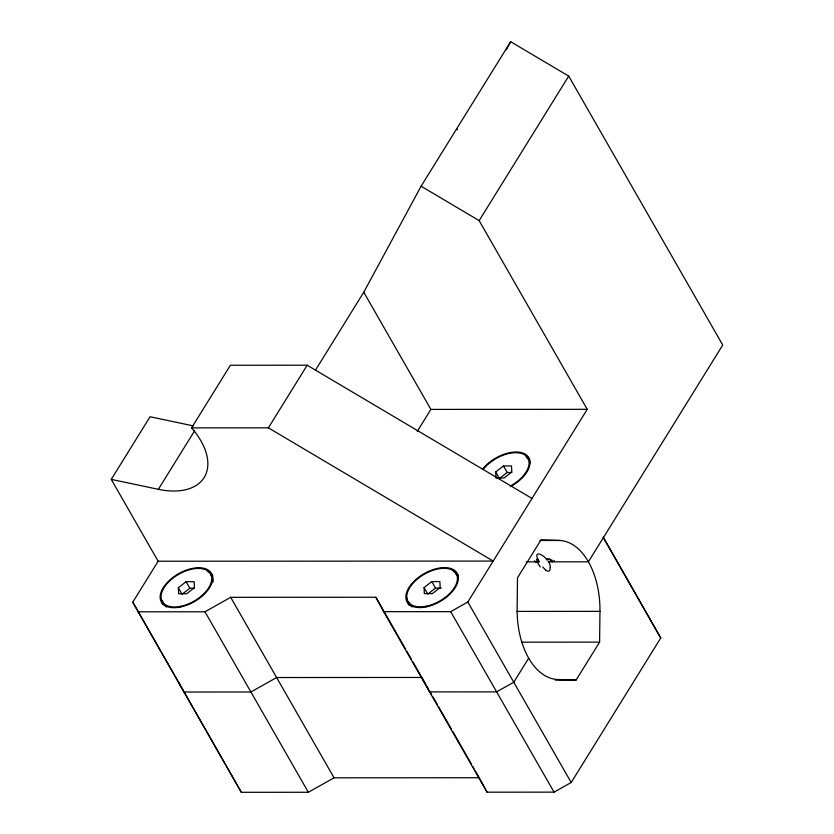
<?xml version="1.0" encoding="UTF-8"?>
<svg xmlns="http://www.w3.org/2000/svg" width="834" height="834" viewBox="0 0 834 834"><rect width="100%" height="100%" fill="white"/><g stroke="black" fill="none" stroke-linecap="round" stroke-linejoin="round"><path stroke-width="1.25" d="M599.604 642.128L599.959 611.364A69.524 41.419 90 0 0 559.353 540.463L541.026 539.848L517.487 577.826L517.132 608.591A69.524 41.419 90 0 0 557.737 679.491L576.065 680.106L599.604 642.128L521.677 642.17M315.356 370.338L363.77 292.223L421.097 186.211L510.658 41.7L568.715 76.102L722.734 345.036L588.397 561.803L548.126 561.824A14.949 8.319 -29.8 0 0 551.17 560.74M506.321 49.717L510.658 41.7M111.266 479.383L158.356 489.318A69.524 40.282 31.8 0 0 191.58 427.873L268.381 427.842L493.196 561.074L158.147 561.23L111.266 479.383L150.068 416.76L193.342 425.893M191.58 427.873L230.392 365.25L307.193 365.219L532.009 498.451M158.356 489.318L194.437 431.084M603.284 537.106L660.747 637.989L571.196 782.511L554.057 792.144L487.046 792.175L479.248 777.736L334.059 777.809L308.34 792.269L241.328 792.3L132.762 602.179L158.147 561.23M268.381 427.842L307.193 365.219M137.964 611.812L204.976 611.781L230.684 597.321L375.873 597.248L383.671 611.687L450.683 611.656L467.822 602.012L587.24 409.327L479.164 220.624L568.715 76.102M417.24 431.407L430.876 409.411L587.24 409.327M528.693 658.151L513.765 682.233L496.626 691.876L429.614 691.907L421.816 677.458L276.627 677.531L250.919 691.991L183.907 692.032L178.705 682.4M178.34 587.709L186.097 581.684L194.155 581.684L194.458 587.699L186.691 593.725L178.632 593.735L178.34 587.709L182.073 594.225L189.829 588.21L194.437 588.199M495.698 471.981L503.455 465.956L511.513 465.956L511.815 471.971L504.049 477.997L495.99 477.997L495.698 471.981L499.43 478.497L507.187 472.471L511.795 472.471M424.047 587.595L431.803 581.569L439.872 581.559L440.164 587.584L432.408 593.61L424.35 593.61L424.047 587.595L427.779 594.11L435.536 588.085L441.301 588.085M539.869 540.474L559.353 540.463M526.244 561.835L539.317 561.835A14.949 8.319 -29.8 0 1 536.877 559.864M516.84 611.405L599.959 611.364M555.288 680.117L576.065 680.106M421.097 186.211L479.164 220.624M545.676 570.049L546.239 570.456A3.013 1.991 39.3 0 0 549.585 570.623L549.783 570.195A6.609 4.41 35 0 0 550.013 569.612L550.096 567.318M542.757 566.995L545.144 569.601A6.849 4.191 40.1 0 0 545.655 570.081M603.326 537.721L660.747 637.989M503.455 465.956L507.187 472.471M363.77 292.223L430.876 409.411M467.822 602.012L571.196 782.511M450.683 611.656L554.057 792.144M431.803 581.569L435.536 588.085M375.873 597.248L405.647 649.217M406.94 651.479L411.464 659.381M412.757 661.643L425.694 684.224M426.977 686.476L428.269 688.728M429.562 690.979L431.501 694.368M432.783 696.619L437.308 704.501M438.59 706.752L451.496 729.291M452.789 731.543L471.502 764.215M472.795 766.467L474.087 768.719M475.37 770.981L479.248 777.736M383.671 611.687L487.046 792.175M230.684 597.321L334.059 777.809M204.976 611.781L308.34 792.269M186.097 581.684L189.829 588.21M132.762 602.179L241.328 792.3M554.37 560.656A17.378 9.674 -29.8 0 1 552.098 561.824M535.345 561.835A17.378 9.674 -29.8 0 1 534.521 560.667M535.709 562.147A28.293 16.221 32.7 0 1 538.889 560.75M549.992 559.061A14.949 8.319 -29.8 0 1 547.021 560.104C544.07 554.662 532.624 549.648 538.378 560.104A14.949 8.319 -29.8 0 1 536.7 559.061M546.937 558.634A28.293 19.328 34.8 0 1 552.337 560.354M409.004 605.213A28.856 16.055 -29.8 0 1 407.315 598.405M453.248 571.363A28.856 16.055 -29.8 0 1 458.085 574.98M526.087 456.292A28.856 16.055 -29.8 0 1 529.726 459.367M482.521 469.219A28.856 16.055 -29.8 0 1 525.493 454.269A28.856 16.055 -29.8 0 1 510.314 486.681M162.682 604.358A28.856 16.055 -29.8 0 1 161.556 599.802M207.541 571.478A28.856 16.055 -29.8 0 1 212.983 576.075M456.99 129.906A79.616 2.221 -59.3 0 1 457.418 129.228M483.345 469.24A27.814 15.471 -29.8 0 1 524.43 454.738A27.814 15.471 -29.8 0 1 511.106 485.596M526.317 457.47A27.814 15.471 -29.8 0 1 530.174 462.828M455.604 573.782A27.814 15.471 -29.8 0 1 458.189 577.368M412.298 606.912A27.814 15.471 -29.8 0 1 408.452 601.543M210.721 574.678A27.814 15.471 -29.8 0 1 213.056 582.101M166.591 607.027A27.814 15.471 -29.8 0 1 162.526 600.543M540.307 566.974A22.466 9.956 43 0 1 536.96 560.959M548.689 561.678A22.091 16.753 9.1 0 1 550.43 567.329M426.143 606.891A28.856 16.055 -29.8 0 0 457.251 573.438A28.856 16.055 -29.8 0 0 412.924 582.424A28.856 16.055 -29.8 0 0 426.143 606.891M180.425 607.016A28.856 16.055 -29.8 0 0 211.544 573.563A28.856 16.055 -29.8 0 0 167.217 582.549A28.856 16.055 -29.8 0 0 180.425 607.016M426.351 606.193A27.814 15.471 -29.8 0 0 456.344 573.948A27.814 15.471 -29.8 0 0 413.622 582.612A27.814 15.471 -29.8 0 0 426.351 606.193M180.644 606.318A27.814 15.471 -29.8 0 0 210.637 574.073A27.814 15.471 -29.8 0 0 167.915 582.726A27.814 15.471 -29.8 0 0 180.644 606.318"/></g></svg>
